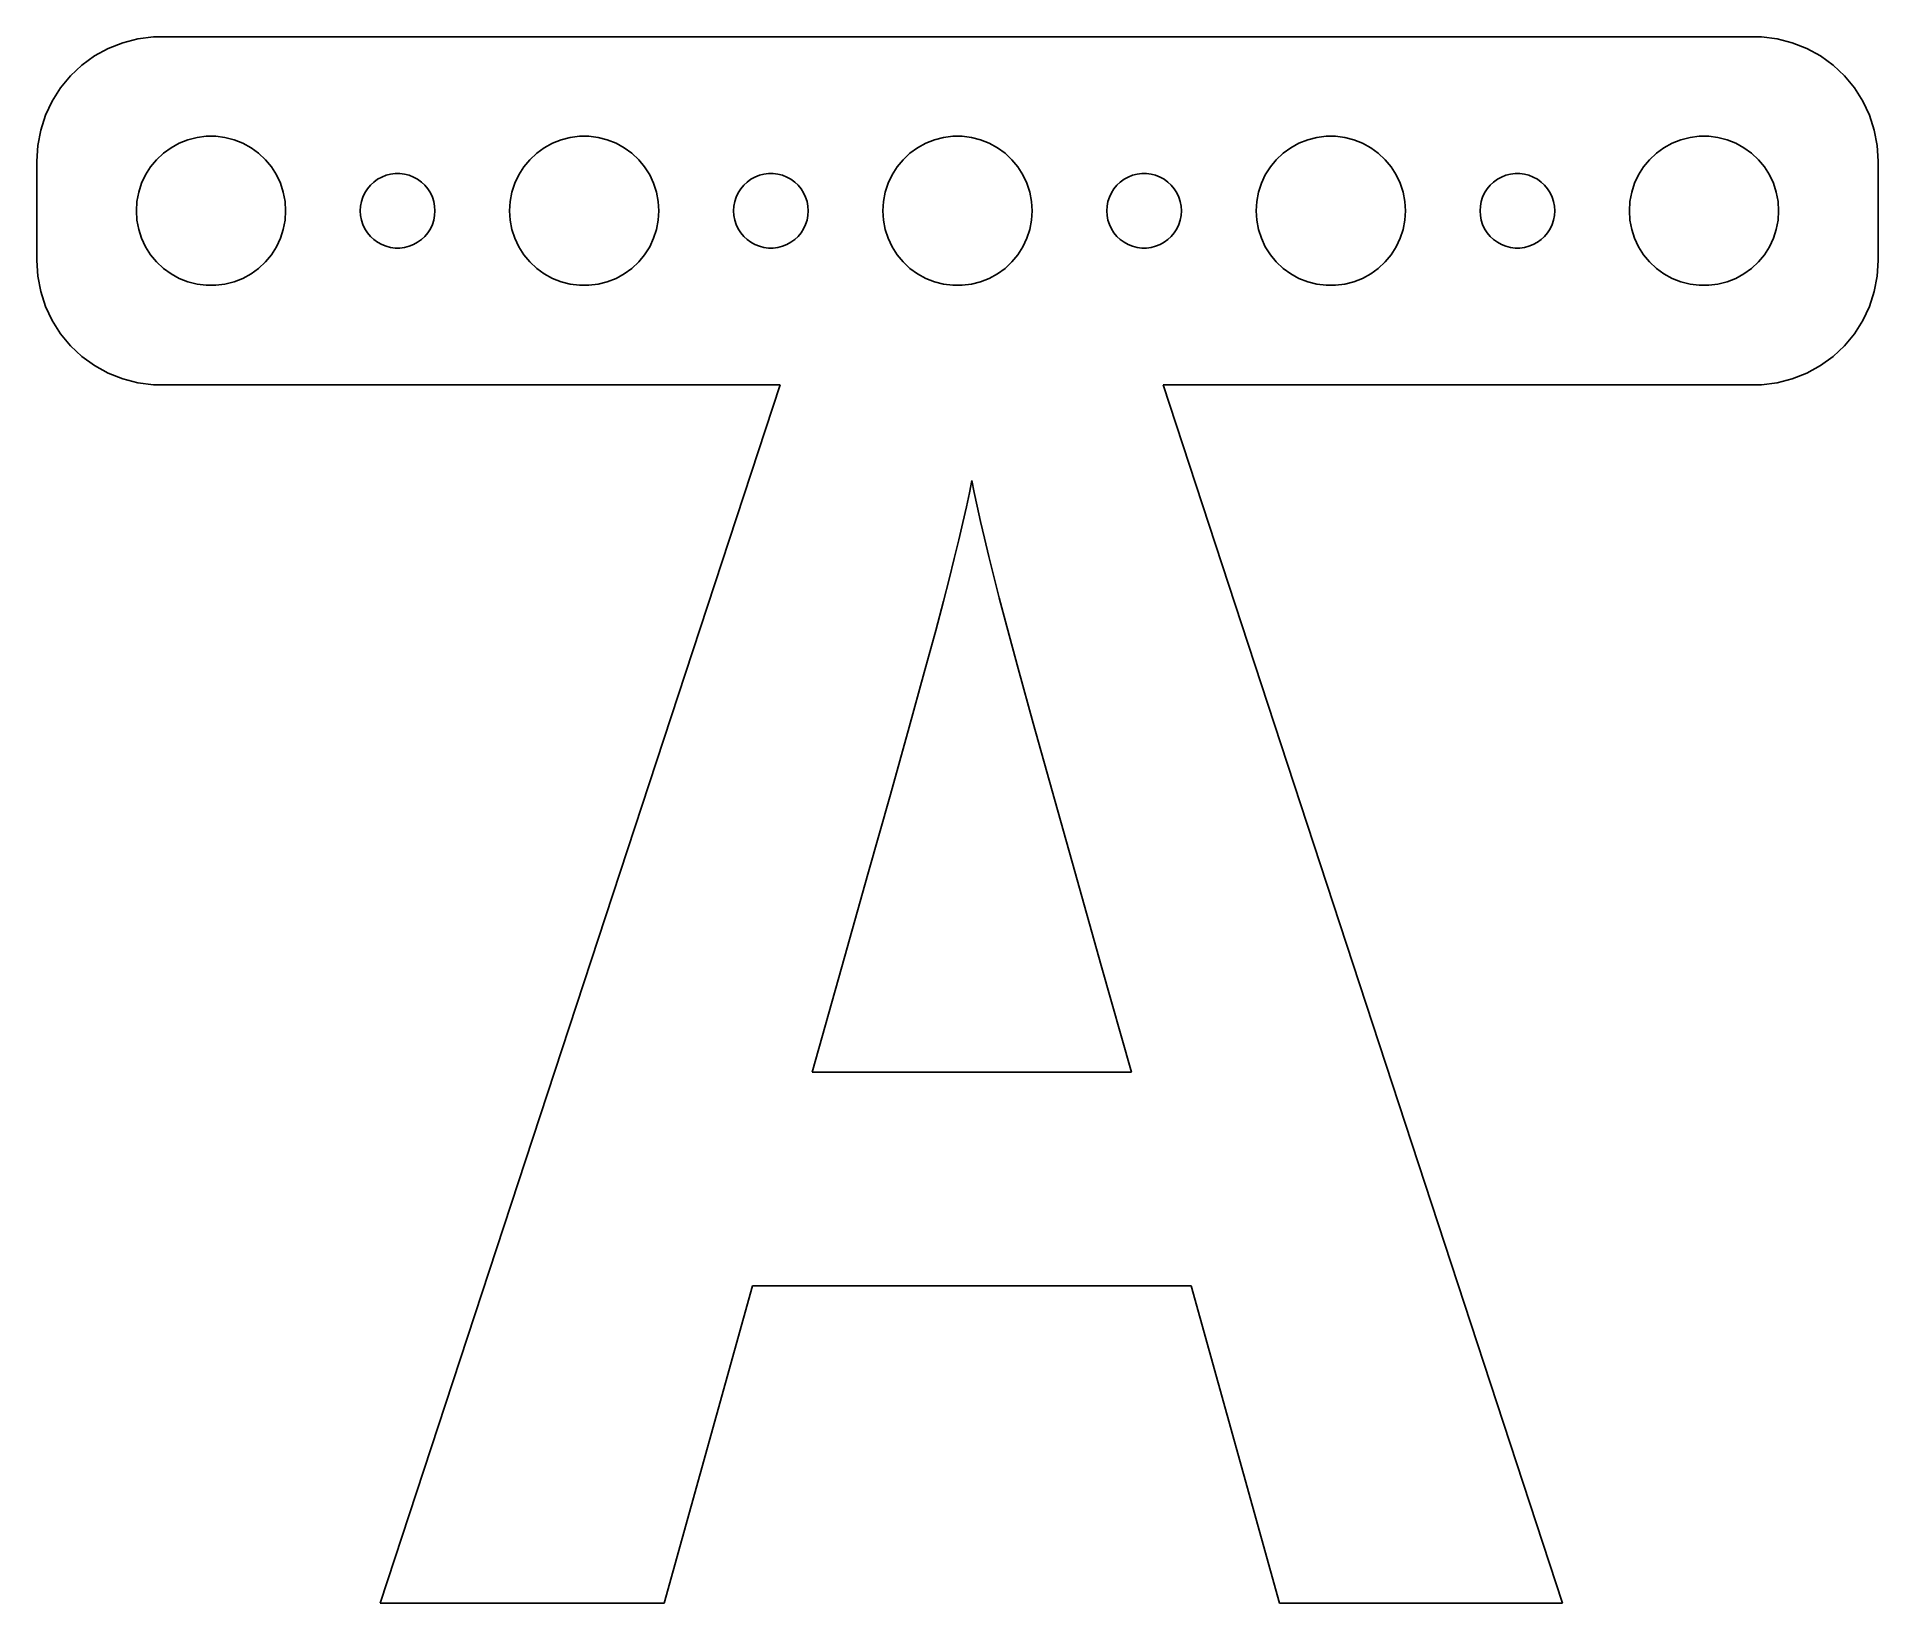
# Model space of a CAD drawing. Header units: metres. Extents: x -37 to 37, y -55.9 to 7.
import ezdxf

# ---------------------------------------------------------------- set-up
doc = ezdxf.new("R2010")
doc.units = ezdxf.units.M

msp = doc.modelspace()

# ---------------------------------------------------------------- linework, layer by layer
for p, q in [((-33.5451, 6.75528), (-34.1289, 6.52412)), ((-32.9369, 6.91142), (-33.5451, 6.75528)), ((-32.3139, 6.99013), (-32.9369, 6.91142)), ((32.3139, 6.99013), (-32.3139, 6.99013)), ((32.9369, 6.91142), (32.3139, 6.99013)), ((33.5451, 6.75528), (32.9369, 6.91142)), ((34.1289, 6.52412), (33.5451, 6.75528)), ((-34.6791, 6.22163), (-35.1871, 5.85255)), ((-34.1289, 6.52412), (-34.6791, 6.22163)), ((34.6791, 6.22163), (34.1289, 6.52412)), ((35.1871, 5.85255), (34.6791, 6.22163)), ((-35.6448, 5.42273), (-36.0451, 4.93892)), ((-35.1871, 5.85255), (-35.6448, 5.42273)), ((35.6448, 5.42273), (35.1871, 5.85255)), ((36.0451, 4.93892), (35.6448, 5.42273)), ((-36.0451, 4.93892), (-36.3815, 4.40877)), ((36.3815, 4.40877), (36.0451, 4.93892)), ((-36.6489, 3.84062), (-36.8429, 3.24344)), ((-36.3815, 4.40877), (-36.6489, 3.84062)), ((36.6489, 3.84062), (36.3815, 4.40877)), ((36.8429, 3.24344), (36.6489, 3.84062)), ((-36.8429, 3.24344), (-36.9606, 2.62666)), ((-30.5621, 2.94685), (-30.1884, 2.99408)), ((-30.1884, 2.99408), (-29.8116, 2.99408)), ((-29.8116, 2.99408), (-29.4379, 2.94685)), ((-15.5621, 2.94685), (-15.1884, 2.99408)), ((-15.1884, 2.99408), (-14.8116, 2.99408)), ((-14.8116, 2.99408), (-14.4379, 2.94685)), ((-0.562134, 2.94685), (-0.18837, 2.99408)), ((-0.18837, 2.99408), (0.18837, 2.99408)), ((0.18837, 2.99408), (0.562134, 2.94685)), ((14.4379, 2.94685), (14.8116, 2.99408)), ((14.8116, 2.99408), (15.1884, 2.99408)), ((15.1884, 2.99408), (15.5621, 2.94685)), ((29.4379, 2.94685), (29.8116, 2.99408)), ((29.8116, 2.99408), (30.1884, 2.99408)), ((30.1884, 2.99408), (30.5621, 2.94685)), ((36.9606, 2.62666), (36.8429, 3.24344)), ((-36.9606, 2.62666), (-37, 2)), ((-32.1869, 2.05363), (-31.9123, 2.31154)), ((-31.9123, 2.31154), (-31.6075, 2.53297)), ((-31.6075, 2.53297), (-31.2773, 2.71448)), ((-31.2773, 2.71448), (-30.927, 2.85316)), ((-30.927, 2.85316), (-30.5621, 2.94685)), ((-29.4379, 2.94685), (-29.0729, 2.85316)), ((-29.0729, 2.85316), (-28.7227, 2.71448)), ((-28.7227, 2.71448), (-28.3925, 2.53297)), ((-28.3925, 2.53297), (-28.0877, 2.31154)), ((-28.0877, 2.31154), (-27.8131, 2.05363)), ((-17.1869, 2.05363), (-16.9123, 2.31154)), ((-16.9123, 2.31154), (-16.6075, 2.53297)), ((-16.6075, 2.53297), (-16.2773, 2.71448)), ((-16.2773, 2.71448), (-15.927, 2.85316)), ((-15.927, 2.85316), (-15.5621, 2.94685)), ((-14.4379, 2.94685), (-14.0729, 2.85316)), ((-14.0729, 2.85316), (-13.7227, 2.71448)), ((-13.7227, 2.71448), (-13.3925, 2.53297)), ((-13.3925, 2.53297), (-13.0877, 2.31154)), ((-13.0877, 2.31154), (-12.8131, 2.05363)), ((-2.1869, 2.05363), (-1.91226, 2.31154)), ((-1.91226, 2.31154), (-1.60747, 2.53297)), ((-1.60747, 2.53297), (-1.27733, 2.71448)), ((-1.27733, 2.71448), (-0.927048, 2.85316)), ((-0.927048, 2.85316), (-0.562134, 2.94685)), ((0.562134, 2.94685), (0.927048, 2.85316)), ((0.927048, 2.85316), (1.27733, 2.71448)), ((1.27733, 2.71448), (1.60747, 2.53297)), ((1.60747, 2.53297), (1.91226, 2.31154)), ((1.91226, 2.31154), (2.1869, 2.05363)), ((12.8131, 2.05363), (13.0877, 2.31154)), ((13.0877, 2.31154), (13.3925, 2.53297)), ((13.3925, 2.53297), (13.7227, 2.71448)), ((13.7227, 2.71448), (14.0729, 2.85316)), ((14.0729, 2.85316), (14.4379, 2.94685)), ((15.5621, 2.94685), (15.927, 2.85316)), ((15.927, 2.85316), (16.2773, 2.71448)), ((16.2773, 2.71448), (16.6075, 2.53297)), ((16.6075, 2.53297), (16.9123, 2.31154)), ((16.9123, 2.31154), (17.1869, 2.05363)), ((27.8131, 2.05363), (28.0877, 2.31154)), ((28.0877, 2.31154), (28.3925, 2.53297)), ((28.3925, 2.53297), (28.7227, 2.71448)), ((28.7227, 2.71448), (29.0729, 2.85316)), ((29.0729, 2.85316), (29.4379, 2.94685)), ((30.5621, 2.94685), (30.927, 2.85316)), ((30.927, 2.85316), (31.2773, 2.71448)), ((31.2773, 2.71448), (31.6075, 2.53297)), ((31.6075, 2.53297), (31.9123, 2.31154)), ((31.9123, 2.31154), (32.1869, 2.05363)), ((37, 2), (36.9606, 2.62666)), ((-37, 2), (-37, -2)), ((-32.6289, 1.44525), (-32.427, 1.76335)), ((-32.427, 1.76335), (-32.1869, 2.05363)), ((-27.8131, 2.05363), (-27.5729, 1.76335)), ((-27.5729, 1.76335), (-27.3711, 1.44525)), ((-22.7811, 1.47342), (-22.5942, 1.49704)), ((-22.5942, 1.49704), (-22.4058, 1.49704)), ((-22.4058, 1.49704), (-22.2189, 1.47342)), ((-17.6289, 1.44525), (-17.427, 1.76335)), ((-17.427, 1.76335), (-17.1869, 2.05363)), ((-12.8131, 2.05363), (-12.5729, 1.76335)), ((-12.5729, 1.76335), (-12.3711, 1.44525)), ((-7.78107, 1.47342), (-7.59418, 1.49704)), ((-7.59418, 1.49704), (-7.40581, 1.49704)), ((-7.40581, 1.49704), (-7.21892, 1.47342)), ((-2.62891, 1.44525), (-2.42705, 1.76335)), ((-2.42705, 1.76335), (-2.1869, 2.05363)), ((2.1869, 2.05363), (2.42705, 1.76335)), ((2.42705, 1.76335), (2.62891, 1.44525)), ((7.21892, 1.47342), (7.40581, 1.49704)), ((7.40581, 1.49704), (7.59418, 1.49704)), ((7.59418, 1.49704), (7.78107, 1.47342)), ((12.3711, 1.44525), (12.5729, 1.76335)), ((12.5729, 1.76335), (12.8131, 2.05363)), ((17.1869, 2.05363), (17.427, 1.76335)), ((17.427, 1.76335), (17.6289, 1.44525)), ((22.2189, 1.47342), (22.4058, 1.49704)), ((22.4058, 1.49704), (22.5942, 1.49704)), ((22.5942, 1.49704), (22.7811, 1.47342)), ((27.3711, 1.44525), (27.5729, 1.76335)), ((27.5729, 1.76335), (27.8131, 2.05363)), ((32.1869, 2.05363), (32.427, 1.76335)), ((32.427, 1.76335), (32.6289, 1.44525)), ((37, -2), (37, 2)), ((-32.9763, 0.375992), (-32.9057, 0.746063)), ((-32.9057, 0.746063), (-32.7893, 1.10437)), ((-32.7893, 1.10437), (-32.6289, 1.44525)), ((-27.3711, 1.44525), (-27.2107, 1.10437)), ((-27.2107, 1.10437), (-27.0942, 0.746063)), ((-27.0942, 0.746063), (-27.0237, 0.375992)), ((-23.8145, 0.722626), (-23.7135, 0.881668)), ((-23.7135, 0.881668), (-23.5934, 1.02681)), ((-23.5934, 1.02681), (-23.4561, 1.15576)), ((-23.4561, 1.15576), (-23.3037, 1.26648)), ((-23.3037, 1.26648), (-23.1387, 1.35724)), ((-23.1387, 1.35724), (-22.9635, 1.42657)), ((-22.9635, 1.42657), (-22.7811, 1.47342)), ((-22.2189, 1.47342), (-22.0365, 1.42657)), ((-22.0365, 1.42657), (-21.8613, 1.35724)), ((-21.8613, 1.35724), (-21.6963, 1.26648)), ((-21.6963, 1.26648), (-21.5439, 1.15576)), ((-21.5439, 1.15576), (-21.4065, 1.02681)), ((-21.4065, 1.02681), (-21.2865, 0.881668)), ((-21.2865, 0.881668), (-21.1855, 0.722626)), ((-17.9763, 0.375992), (-17.9057, 0.746063)), ((-17.9057, 0.746063), (-17.7893, 1.10437)), ((-17.7893, 1.10437), (-17.6289, 1.44525)), ((-12.3711, 1.44525), (-12.2107, 1.10437)), ((-12.2107, 1.10437), (-12.0942, 0.746063)), ((-12.0942, 0.746063), (-12.0237, 0.375992)), ((-8.81445, 0.722626), (-8.71352, 0.881668)), ((-8.71352, 0.881668), (-8.59344, 1.02681)), ((-8.59344, 1.02681), (-8.45613, 1.15576)), ((-8.45613, 1.15576), (-8.30373, 1.26648)), ((-8.30373, 1.26648), (-8.13866, 1.35724)), ((-8.13866, 1.35724), (-7.96352, 1.42657)), ((-7.96352, 1.42657), (-7.78107, 1.47342)), ((-7.21892, 1.47342), (-7.03647, 1.42657)), ((-7.03647, 1.42657), (-6.86133, 1.35724)), ((-6.86133, 1.35724), (-6.69626, 1.26648)), ((-6.69626, 1.26648), (-6.54385, 1.15576)), ((-6.54385, 1.15576), (-6.40654, 1.02681)), ((-6.40654, 1.02681), (-6.28647, 0.881668)), ((-6.28647, 0.881668), (-6.18553, 0.722626)), ((-2.97633, 0.375992), (-2.90575, 0.746063)), ((-2.90575, 0.746063), (-2.78932, 1.10437)), ((-2.78932, 1.10437), (-2.62891, 1.44525)), ((2.62891, 1.44525), (2.78932, 1.10437)), ((2.78932, 1.10437), (2.90575, 0.746063)), ((2.90575, 0.746063), (2.97633, 0.375992)), ((6.18553, 0.722626), (6.28647, 0.881668)), ((6.28647, 0.881668), (6.40654, 1.02681)), ((6.40654, 1.02681), (6.54385, 1.15576)), ((6.54385, 1.15576), (6.69626, 1.26648)), ((6.69626, 1.26648), (6.86133, 1.35724)), ((6.86133, 1.35724), (7.03647, 1.42657)), ((7.03647, 1.42657), (7.21892, 1.47342)), ((7.78107, 1.47342), (7.96352, 1.42657)), ((7.96352, 1.42657), (8.13866, 1.35724)), ((8.13866, 1.35724), (8.30373, 1.26648)), ((8.30373, 1.26648), (8.45613, 1.15576)), ((8.45613, 1.15576), (8.59344, 1.02681)), ((8.59344, 1.02681), (8.71352, 0.881668)), ((8.71352, 0.881668), (8.81445, 0.722626)), ((12.0237, 0.375992), (12.0942, 0.746063)), ((12.0942, 0.746063), (12.2107, 1.10437)), ((12.2107, 1.10437), (12.3711, 1.44525)), ((17.6289, 1.44525), (17.7893, 1.10437)), ((17.7893, 1.10437), (17.9057, 0.746063)), ((17.9057, 0.746063), (17.9763, 0.375992)), ((21.1855, 0.722626), (21.2865, 0.881668)), ((21.2865, 0.881668), (21.4065, 1.02681)), ((21.4065, 1.02681), (21.5439, 1.15576)), ((21.5439, 1.15576), (21.6963, 1.26648)), ((21.6963, 1.26648), (21.8613, 1.35724)), ((21.8613, 1.35724), (22.0365, 1.42657)), ((22.0365, 1.42657), (22.2189, 1.47342)), ((22.7811, 1.47342), (22.9635, 1.42657)), ((22.9635, 1.42657), (23.1387, 1.35724)), ((23.1387, 1.35724), (23.3037, 1.26648)), ((23.3037, 1.26648), (23.4561, 1.15576)), ((23.4561, 1.15576), (23.5934, 1.02681)), ((23.5934, 1.02681), (23.7135, 0.881668)), ((23.7135, 0.881668), (23.8145, 0.722626)), ((27.0237, 0.375992), (27.0942, 0.746063)), ((27.0942, 0.746063), (27.2107, 1.10437)), ((27.2107, 1.10437), (27.3711, 1.44525)), ((32.6289, 1.44525), (32.7893, 1.10437)), ((32.7893, 1.10437), (32.9057, 0.746063)), ((32.9057, 0.746063), (32.9763, 0.375992)), ((-33, 0), (-32.9763, 0.375992)), ((-32.9763, -0.375992), (-33, 0)), ((-27.0237, 0.375992), (-27, 0)), ((-27, 0), (-27.0237, -0.375992)), ((-24, 0), (-23.9882, 0.187988)), ((-23.9882, -0.187988), (-24, 0)), ((-23.9882, 0.187988), (-23.9529, 0.373032)), ((-23.9529, 0.373032), (-23.8947, 0.552185)), ((-23.8947, 0.552185), (-23.8145, 0.722626)), ((-21.1855, 0.722626), (-21.1053, 0.552185)), ((-21.1053, 0.552185), (-21.0471, 0.373032)), ((-21.0471, 0.373032), (-21.0118, 0.187988)), ((-21.0118, 0.187988), (-21, 0)), ((-21, 0), (-21.0118, -0.187988)), ((-18, 0), (-17.9763, 0.375992)), ((-17.9763, -0.375992), (-18, 0)), ((-12.0237, 0.375992), (-12, 0)), ((-12, 0), (-12.0237, -0.375992)), ((-9, 0), (-8.98816, 0.187988)), ((-8.98816, -0.187988), (-9, 0)), ((-8.98816, 0.187988), (-8.95287, 0.373032)), ((-8.95287, 0.373032), (-8.89465, 0.552185)), ((-8.89465, 0.552185), (-8.81445, 0.722626)), ((-6.18553, 0.722626), (-6.10533, 0.552185)), ((-6.10533, 0.552185), (-6.04712, 0.373032)), ((-6.04712, 0.373032), (-6.01183, 0.187988)), ((-6.01183, 0.187988), (-6, 0)), ((-6, 0), (-6.01183, -0.187988)), ((-3, 0), (-2.97633, 0.375992)), ((-2.97633, -0.375992), (-3, 0)), ((2.97633, 0.375992), (3, 0)), ((3, 0), (2.97633, -0.375992)), ((6, 0), (6.01183, 0.187988)), ((6.01183, -0.187988), (6, 0)), ((6.01183, 0.187988), (6.04712, 0.373032)), ((6.04712, 0.373032), (6.10533, 0.552185)), ((6.10533, 0.552185), (6.18553, 0.722626)), ((8.81445, 0.722626), (8.89465, 0.552185)), ((8.89465, 0.552185), (8.95287, 0.373032)), ((8.95287, 0.373032), (8.98816, 0.187988)), ((8.98816, 0.187988), (9, 0)), ((9, 0), (8.98816, -0.187988)), ((12, 0), (12.0237, 0.375992)), ((12.0237, -0.375992), (12, 0)), ((17.9763, 0.375992), (18, 0)), ((18, 0), (17.9763, -0.375992)), ((21, 0), (21.0118, 0.187988)), ((21.0118, -0.187988), (21, 0)), ((21.0118, 0.187988), (21.0471, 0.373032)), ((21.0471, 0.373032), (21.1053, 0.552185)), ((21.1053, 0.552185), (21.1855, 0.722626)), ((23.8145, 0.722626), (23.8947, 0.552185)), ((23.8947, 0.552185), (23.9529, 0.373032)), ((23.9529, 0.373032), (23.9882, 0.187988)), ((23.9882, 0.187988), (24, 0)), ((24, 0), (23.9882, -0.187988)), ((27, 0), (27.0237, 0.375992)), ((27.0237, -0.375992), (27, 0)), ((32.9763, 0.375992), (33, 0)), ((33, 0), (32.9763, -0.375992)), ((-32.9057, -0.746063), (-32.9763, -0.375992)), ((-27.0237, -0.375992), (-27.0942, -0.746063)), ((-23.9529, -0.373032), (-23.9882, -0.187988)), ((-23.8947, -0.552185), (-23.9529, -0.373032)), ((-23.8145, -0.722626), (-23.8947, -0.552185)), ((-23.7135, -0.881668), (-23.8145, -0.722626)), ((-21.1855, -0.722626), (-21.2865, -0.881668)), ((-21.1053, -0.552185), (-21.1855, -0.722626)), ((-21.0471, -0.373032), (-21.1053, -0.552185)), ((-21.0118, -0.187988), (-21.0471, -0.373032)), ((-17.9057, -0.746063), (-17.9763, -0.375992)), ((-12.0237, -0.375992), (-12.0942, -0.746063)), ((-8.95287, -0.373032), (-8.98816, -0.187988)), ((-8.89465, -0.552185), (-8.95287, -0.373032)), ((-8.81445, -0.722626), (-8.89465, -0.552185)), ((-8.71352, -0.881668), (-8.81445, -0.722626)), ((-6.18553, -0.722626), (-6.28647, -0.881668)), ((-6.10533, -0.552185), (-6.18553, -0.722626)), ((-6.04712, -0.373032), (-6.10533, -0.552185)), ((-6.01183, -0.187988), (-6.04712, -0.373032)), ((-2.90575, -0.746063), (-2.97633, -0.375992)), ((2.97633, -0.375992), (2.90575, -0.746063)), ((6.04712, -0.373032), (6.01183, -0.187988)), ((6.10533, -0.552185), (6.04712, -0.373032)), ((6.18553, -0.722626), (6.10533, -0.552185)), ((6.28647, -0.881668), (6.18553, -0.722626)), ((8.81445, -0.722626), (8.71352, -0.881668)), ((8.89465, -0.552185), (8.81445, -0.722626)), ((8.95287, -0.373032), (8.89465, -0.552185)), ((8.98816, -0.187988), (8.95287, -0.373032)), ((12.0942, -0.746063), (12.0237, -0.375992)), ((17.9763, -0.375992), (17.9057, -0.746063)), ((21.0471, -0.373032), (21.0118, -0.187988)), ((21.1053, -0.552185), (21.0471, -0.373032)), ((21.1855, -0.722626), (21.1053, -0.552185)), ((21.2865, -0.881668), (21.1855, -0.722626)), ((23.8145, -0.722626), (23.7135, -0.881668)), ((23.8947, -0.552185), (23.8145, -0.722626)), ((23.9529, -0.373032), (23.8947, -0.552185)), ((23.9882, -0.187988), (23.9529, -0.373032)), ((27.0942, -0.746063), (27.0237, -0.375992)), ((32.9763, -0.375992), (32.9057, -0.746063)), ((-32.7893, -1.10437), (-32.9057, -0.746063)), ((-32.6289, -1.44525), (-32.7893, -1.10437)), ((-32.427, -1.76335), (-32.6289, -1.44525)), ((-27.3711, -1.44525), (-27.5729, -1.76335)), ((-27.2107, -1.10437), (-27.3711, -1.44525)), ((-27.0942, -0.746063), (-27.2107, -1.10437)), ((-23.5934, -1.02681), (-23.7135, -0.881668)), ((-23.4561, -1.15576), (-23.5934, -1.02681)), ((-23.3037, -1.26648), (-23.4561, -1.15576)), ((-23.1387, -1.35724), (-23.3037, -1.26648)), ((-22.9635, -1.42657), (-23.1387, -1.35724)), ((-22.7811, -1.47342), (-22.9635, -1.42657)), ((-22.5942, -1.49704), (-22.7811, -1.47342)), ((-22.2189, -1.47342), (-22.4058, -1.49704)), ((-22.0365, -1.42657), (-22.2189, -1.47342)), ((-21.8613, -1.35724), (-22.0365, -1.42657)), ((-21.6963, -1.26648), (-21.8613, -1.35724)), ((-21.5439, -1.15576), (-21.6963, -1.26648)), ((-21.4065, -1.02681), (-21.5439, -1.15576)), ((-21.2865, -0.881668), (-21.4065, -1.02681)), ((-17.7893, -1.10437), (-17.9057, -0.746063)), ((-17.6289, -1.44525), (-17.7893, -1.10437)), ((-17.427, -1.76335), (-17.6289, -1.44525)), ((-12.3711, -1.44525), (-12.5729, -1.76335)), ((-12.2107, -1.10437), (-12.3711, -1.44525)), ((-12.0942, -0.746063), (-12.2107, -1.10437)), ((-8.59344, -1.02681), (-8.71352, -0.881668)), ((-8.45613, -1.15576), (-8.59344, -1.02681)), ((-8.30373, -1.26648), (-8.45613, -1.15576)), ((-8.13866, -1.35724), (-8.30373, -1.26648)), ((-7.96352, -1.42657), (-8.13866, -1.35724)), ((-7.78107, -1.47342), (-7.96352, -1.42657)), ((-7.59418, -1.49704), (-7.78107, -1.47342)), ((-7.21892, -1.47342), (-7.40581, -1.49704)), ((-7.03647, -1.42657), (-7.21892, -1.47342)), ((-6.86133, -1.35724), (-7.03647, -1.42657)), ((-6.69626, -1.26648), (-6.86133, -1.35724)), ((-6.54385, -1.15576), (-6.69626, -1.26648)), ((-6.40654, -1.02681), (-6.54385, -1.15576)), ((-6.28647, -0.881668), (-6.40654, -1.02681)), ((-2.78932, -1.10437), (-2.90575, -0.746063)), ((-2.62891, -1.44525), (-2.78932, -1.10437)), ((-2.42705, -1.76335), (-2.62891, -1.44525)), ((2.62891, -1.44525), (2.42705, -1.76335)), ((2.78932, -1.10437), (2.62891, -1.44525)), ((2.90575, -0.746063), (2.78932, -1.10437)), ((6.40654, -1.02681), (6.28647, -0.881668)), ((6.54385, -1.15576), (6.40654, -1.02681)), ((6.69626, -1.26648), (6.54385, -1.15576)), ((6.86133, -1.35724), (6.69626, -1.26648)), ((7.03647, -1.42657), (6.86133, -1.35724)), ((7.21892, -1.47342), (7.03647, -1.42657)), ((7.40581, -1.49704), (7.21892, -1.47342)), ((7.78107, -1.47342), (7.59418, -1.49704)), ((7.96352, -1.42657), (7.78107, -1.47342)), ((8.13866, -1.35724), (7.96352, -1.42657)), ((8.30373, -1.26648), (8.13866, -1.35724)), ((8.45613, -1.15576), (8.30373, -1.26648)), ((8.59344, -1.02681), (8.45613, -1.15576)), ((8.71352, -0.881668), (8.59344, -1.02681)), ((12.2107, -1.10437), (12.0942, -0.746063)), ((12.3711, -1.44525), (12.2107, -1.10437)), ((12.5729, -1.76335), (12.3711, -1.44525)), ((17.6289, -1.44525), (17.427, -1.76335)), ((17.7893, -1.10437), (17.6289, -1.44525)), ((17.9057, -0.746063), (17.7893, -1.10437)), ((21.4065, -1.02681), (21.2865, -0.881668)), ((21.5439, -1.15576), (21.4065, -1.02681)), ((21.6963, -1.26648), (21.5439, -1.15576)), ((21.8613, -1.35724), (21.6963, -1.26648)), ((22.0365, -1.42657), (21.8613, -1.35724)), ((22.2189, -1.47342), (22.0365, -1.42657)), ((22.4058, -1.49704), (22.2189, -1.47342)), ((22.7811, -1.47342), (22.5942, -1.49704)), ((22.9635, -1.42657), (22.7811, -1.47342)), ((23.1387, -1.35724), (22.9635, -1.42657)), ((23.3037, -1.26648), (23.1387, -1.35724)), ((23.4561, -1.15576), (23.3037, -1.26648)), ((23.5934, -1.02681), (23.4561, -1.15576)), ((23.7135, -0.881668), (23.5934, -1.02681)), ((27.2107, -1.10437), (27.0942, -0.746063)), ((27.3711, -1.44525), (27.2107, -1.10437)), ((27.5729, -1.76335), (27.3711, -1.44525)), ((32.6289, -1.44525), (32.427, -1.76335)), ((32.7893, -1.10437), (32.6289, -1.44525)), ((32.9057, -0.746063), (32.7893, -1.10437)), ((-37, -2), (-36.9606, -2.62666)), ((-32.1869, -2.05363), (-32.427, -1.76335)), ((-31.9123, -2.31154), (-32.1869, -2.05363)), ((-27.8131, -2.05363), (-28.0877, -2.31154)), ((-27.5729, -1.76335), (-27.8131, -2.05363)), ((-22.4058, -1.49704), (-22.5942, -1.49704)), ((-17.1869, -2.05363), (-17.427, -1.76335)), ((-16.9123, -2.31154), (-17.1869, -2.05363)), ((-12.8131, -2.05363), (-13.0877, -2.31154)), ((-12.5729, -1.76335), (-12.8131, -2.05363)), ((-7.40581, -1.49704), (-7.59418, -1.49704)), ((-2.1869, -2.05363), (-2.42705, -1.76335)), ((-1.91226, -2.31154), (-2.1869, -2.05363)), ((2.1869, -2.05363), (1.91226, -2.31154)), ((2.42705, -1.76335), (2.1869, -2.05363)), ((7.59418, -1.49704), (7.40581, -1.49704)), ((12.8131, -2.05363), (12.5729, -1.76335)), ((13.0877, -2.31154), (12.8131, -2.05363)), ((17.1869, -2.05363), (16.9123, -2.31154)), ((17.427, -1.76335), (17.1869, -2.05363)), ((22.5942, -1.49704), (22.4058, -1.49704)), ((27.8131, -2.05363), (27.5729, -1.76335)), ((28.0877, -2.31154), (27.8131, -2.05363)), ((32.1869, -2.05363), (31.9123, -2.31154)), ((32.427, -1.76335), (32.1869, -2.05363)), ((36.9606, -2.62666), (37, -2)), ((-36.9606, -2.62666), (-36.8429, -3.24344)), ((-31.6075, -2.53297), (-31.9123, -2.31154)), ((-31.2773, -2.71448), (-31.6075, -2.53297)), ((-30.927, -2.85316), (-31.2773, -2.71448)), ((-30.5621, -2.94685), (-30.927, -2.85316)), ((-30.1884, -2.99408), (-30.5621, -2.94685)), ((-29.4379, -2.94685), (-29.8116, -2.99408)), ((-29.0729, -2.85316), (-29.4379, -2.94685)), ((-28.7227, -2.71448), (-29.0729, -2.85316)), ((-28.3925, -2.53297), (-28.7227, -2.71448)), ((-28.0877, -2.31154), (-28.3925, -2.53297)), ((-16.6075, -2.53297), (-16.9123, -2.31154)), ((-16.2773, -2.71448), (-16.6075, -2.53297)), ((-15.927, -2.85316), (-16.2773, -2.71448)), ((-15.5621, -2.94685), (-15.927, -2.85316)), ((-15.1884, -2.99408), (-15.5621, -2.94685)), ((-14.4379, -2.94685), (-14.8116, -2.99408)), ((-14.0729, -2.85316), (-14.4379, -2.94685)), ((-13.7227, -2.71448), (-14.0729, -2.85316)), ((-13.3925, -2.53297), (-13.7227, -2.71448)), ((-13.0877, -2.31154), (-13.3925, -2.53297)), ((-1.60747, -2.53297), (-1.91226, -2.31154)), ((-1.27733, -2.71448), (-1.60747, -2.53297)), ((-0.927048, -2.85316), (-1.27733, -2.71448)), ((-0.562134, -2.94685), (-0.927048, -2.85316)), ((-0.18837, -2.99408), (-0.562134, -2.94685)), ((0.562134, -2.94685), (0.18837, -2.99408)), ((0.927048, -2.85316), (0.562134, -2.94685)), ((1.27733, -2.71448), (0.927048, -2.85316)), ((1.60747, -2.53297), (1.27733, -2.71448)), ((1.91226, -2.31154), (1.60747, -2.53297)), ((13.3925, -2.53297), (13.0877, -2.31154)), ((13.7227, -2.71448), (13.3925, -2.53297)), ((14.0729, -2.85316), (13.7227, -2.71448)), ((14.4379, -2.94685), (14.0729, -2.85316)), ((14.8116, -2.99408), (14.4379, -2.94685)), ((15.5621, -2.94685), (15.1884, -2.99408)), ((15.927, -2.85316), (15.5621, -2.94685)), ((16.2773, -2.71448), (15.927, -2.85316)), ((16.6075, -2.53297), (16.2773, -2.71448)), ((16.9123, -2.31154), (16.6075, -2.53297)), ((28.3925, -2.53297), (28.0877, -2.31154)), ((28.7227, -2.71448), (28.3925, -2.53297)), ((29.0729, -2.85316), (28.7227, -2.71448)), ((29.4379, -2.94685), (29.0729, -2.85316)), ((29.8116, -2.99408), (29.4379, -2.94685)), ((30.5621, -2.94685), (30.1884, -2.99408)), ((30.927, -2.85316), (30.5621, -2.94685)), ((31.2773, -2.71448), (30.927, -2.85316)), ((31.6075, -2.53297), (31.2773, -2.71448)), ((31.9123, -2.31154), (31.6075, -2.53297)), ((36.8429, -3.24344), (36.9606, -2.62666)), ((-36.8429, -3.24344), (-36.6489, -3.84062)), ((-29.8116, -2.99408), (-30.1884, -2.99408)), ((-14.8116, -2.99408), (-15.1884, -2.99408)), ((0.18837, -2.99408), (-0.18837, -2.99408)), ((15.1884, -2.99408), (14.8116, -2.99408)), ((30.1884, -2.99408), (29.8116, -2.99408)), ((36.6489, -3.84062), (36.8429, -3.24344)), ((-36.6489, -3.84062), (-36.3815, -4.40877)), ((-36.3815, -4.40877), (-36.0451, -4.93892)), ((36.0451, -4.93892), (36.3815, -4.40877)), ((36.3815, -4.40877), (36.6489, -3.84062)), ((-36.0451, -4.93892), (-35.6448, -5.42273)), ((35.6448, -5.42273), (36.0451, -4.93892)), ((-35.6448, -5.42273), (-35.1871, -5.85255)), ((-35.1871, -5.85255), (-34.6791, -6.22163)), ((34.6791, -6.22163), (35.1871, -5.85255)), ((35.1871, -5.85255), (35.6448, -5.42273)), ((-34.6791, -6.22163), (-34.1289, -6.52412)), ((-34.1289, -6.52412), (-33.5451, -6.75528)), ((33.5451, -6.75528), (34.1289, -6.52412)), ((34.1289, -6.52412), (34.6791, -6.22163)), ((-33.5451, -6.75528), (-32.9369, -6.91142)), ((-32.9369, -6.91142), (-32.3139, -6.99013)), ((-32.3139, -6.99013), (-7.12117, -6.99013)), ((-7.12117, -6.99013), (-23.1972, -55.9437)), ((24.3078, -55.9437), (8.26762, -6.99013)), ((8.26762, -6.99013), (32.3139, -6.99013)), ((32.3139, -6.99013), (32.9369, -6.91142)), ((32.9369, -6.91142), (33.5451, -6.75528)), ((0.475601, -11.3322), (0.574677, -10.8356)), ((0.574677, -10.8356), (0.672806, -11.32)), ((0.35524, -11.8943), (0.475601, -11.3322)), ((0.672806, -11.32), (0.79068, -11.8674)), ((0.050644, -13.2149), (0.213593, -12.5218)), ((0.213593, -12.5218), (0.35524, -11.8943)), ((0.79068, -11.8674), (0.928268, -12.4779)), ((0.928268, -12.4779), (1.08559, -13.1516)), ((-0.13356, -13.9734), (0.050644, -13.2149)), ((1.08559, -13.1516), (1.26263, -13.8884)), ((-0.339081, -14.7974), (-0.13356, -13.9734)), ((1.26263, -13.8884), (1.45941, -14.6882)), ((-0.565872, -15.6869), (-0.339081, -14.7974)), ((1.45941, -14.6882), (1.67592, -15.5513)), ((-0.877075, -16.8634), (-0.565872, -15.6869)), ((1.67592, -15.5513), (1.97856, -16.7069)), ((-1.33577, -18.5487), (-0.877075, -16.8634)), ((1.97856, -16.7069), (2.43344, -18.3848)), ((2.43344, -18.3848), (3.04053, -20.5848)), ((-1.94197, -20.7428), (-1.33577, -18.5487)), ((3.04053, -20.5848), (3.79985, -23.3071)), ((-2.69568, -23.4456), (-1.94197, -20.7428)), ((-3.59688, -26.6573), (-2.69568, -23.4456)), ((3.79985, -23.3071), (4.7114, -26.5515)), ((4.7114, -26.5515), (5.77518, -30.3181)), ((-4.64558, -30.3777), (-3.59688, -26.6573)), ((5.77518, -30.3181), (6.99117, -34.6069)), ((-5.8418, -34.6069), (-4.64558, -30.3777)), ((6.99117, -34.6069), (-5.8418, -34.6069)), ((-11.7943, -55.9437), (-8.23865, -43.1883)), ((-8.23865, -43.1883), (9.38745, -43.1883)), ((9.38745, -43.1883), (12.9437, -55.9437)), ((-23.1972, -55.9437), (-11.7943, -55.9437)), ((12.9437, -55.9437), (24.3078, -55.9437))]:
    msp.add_line(p, q)

doc.saveas('drawing.dxf')
